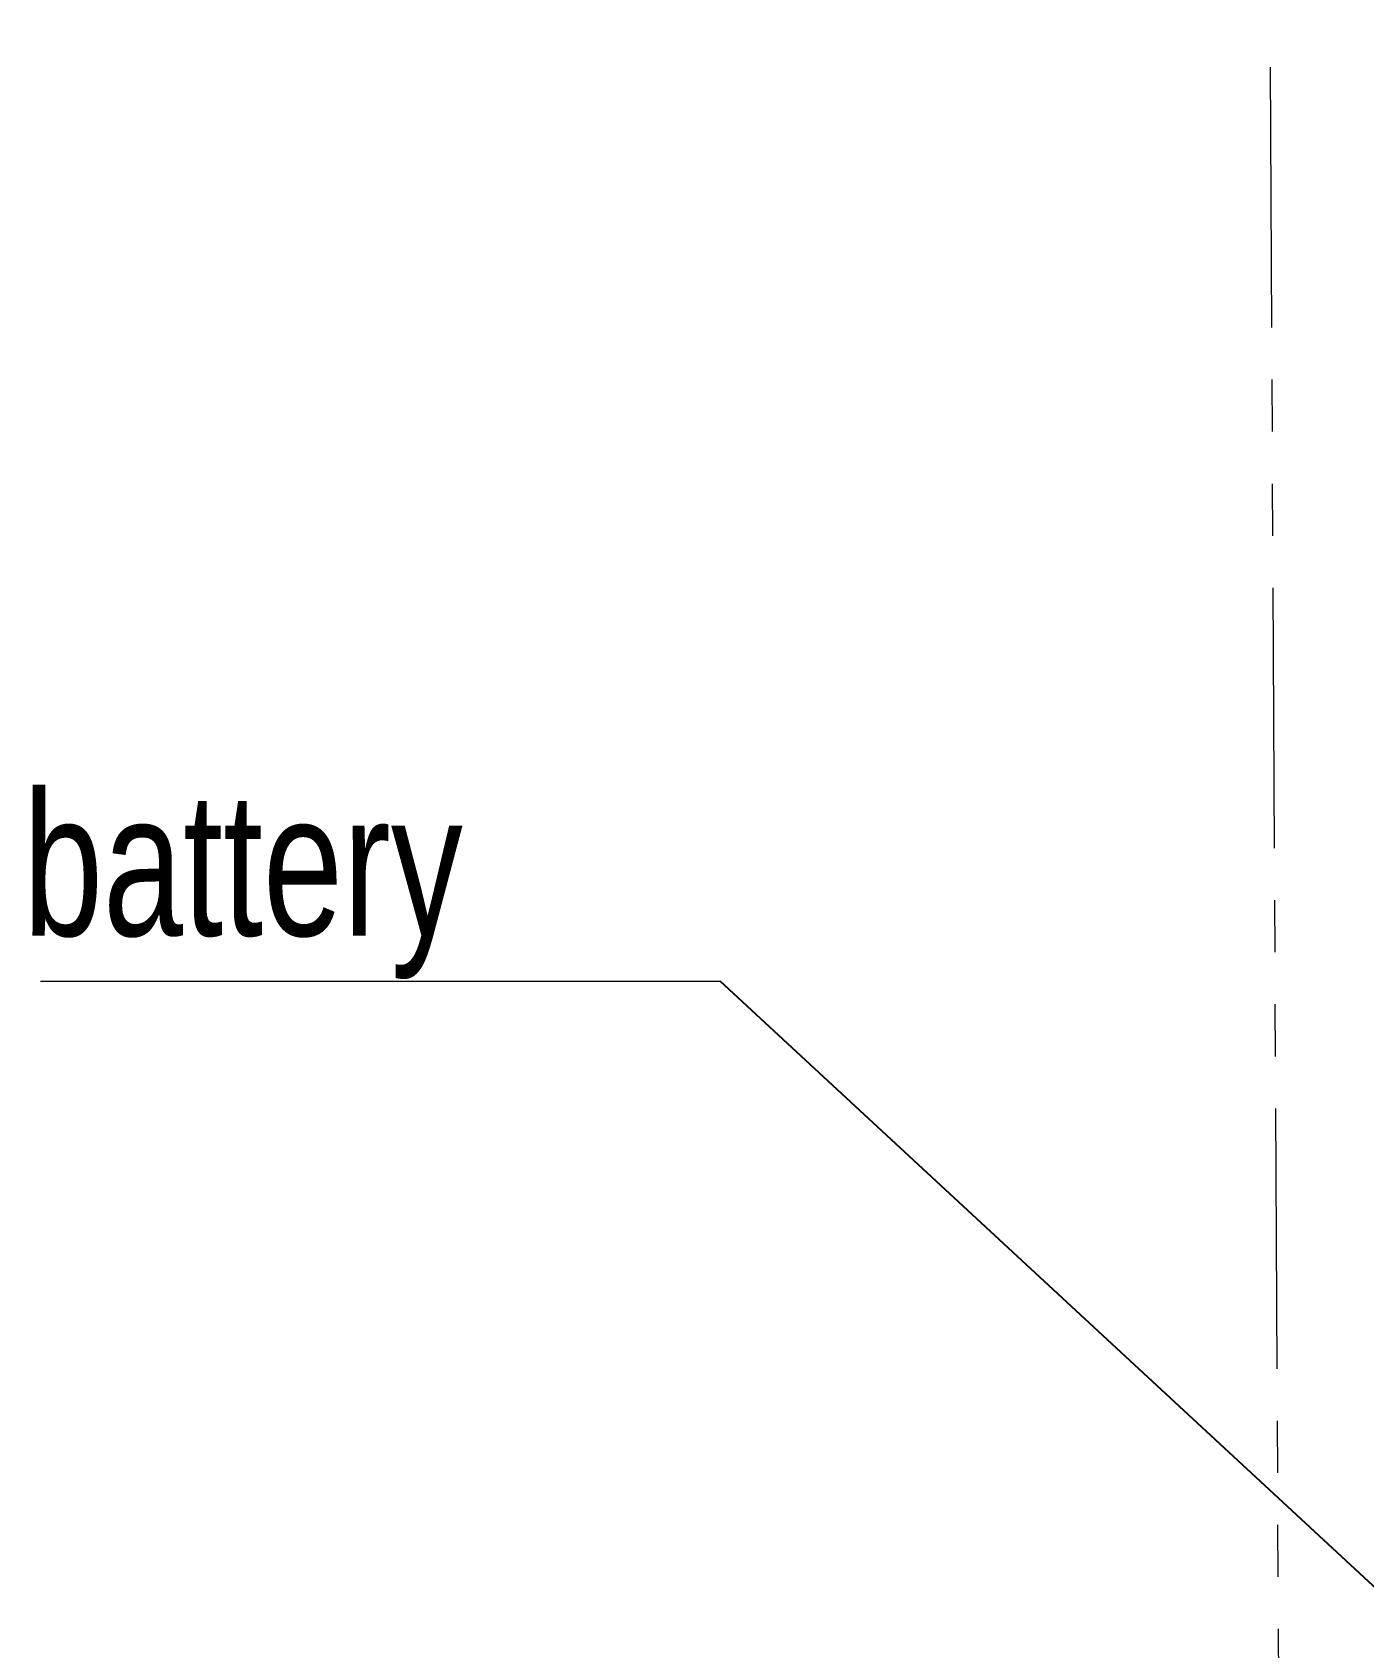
# Model space of a CAD drawing. Header units: millimetres. Extents: x 0 to 415, y 5 to 292.
# Drawn here: x 120.27 to 152.76, y 149.96 to 189.37 of the extents above; entities that cross this region are included whole.
import ezdxf

# ---------------------------------------------------------------- set-up
doc = ezdxf.new("R2010")
doc.units = ezdxf.units.MM
doc.linetypes.add('PHANTOM', pattern=[12.7, 6.35, -1.27, 1.27, -1.27, 1.27, -1.27])
doc.styles.add('SLDTEXTSTYLE0', font='TXT', dxfattribs={"width": 0.75})
doc.dimstyles.new('SLDDIMSTYLE0', dxfattribs={"dimtxt": 0.18, "dimasz": 1.44, "dimexe": 0, "dimexo": 0.0625, "dimgap": 0, "dimtad": 0, "dimtih": 1, "dimtoh": 1, "dimdec": 0, "dimrnd": 1e-09, "dimzin": 0, "dimdsep": 46, "dimtxsty": 'Standard', "dimblk1": 'DOT', "dimblk2": 'DOT', "dimsah": 1, "dimcen": 0.09, "dimadec": 0, "dimazin": 0, "dimtfac": 1.44, "dimtdec": 0, "dimtofl": 0, "dimtmove": 0, "dimatfit": 3, "dimldrblk": 'DOT', "dimfxl": 1, "dimfrac": 2, "dimtolj": 1, "dimtzin": 0, "dimarcsym": 0})

# ---------------------------------------------------------------- blocks, each defined once
blk = doc.blocks.new('_Dot')
at = {"color": 0, "linetype": 'ByBlock', "lineweight": -2}
blk.add_line((-0.5, 0), (-1, 0), dxfattribs=at)
at = {"color": 0, "linetype": 'ByBlock', "const_width": 0.5}
blk.add_lwpolyline([(-0.25, 0, 1), (0.25, 0, 1)], format="xyb", close=True, dxfattribs=at)
blk = doc.blocks.new('SW_NOTE_0_8')
at = {"color": 0, "linetype": 'Continuous', "lineweight": 0}
blk.add_line((-16.586, 0), (0, 0), dxfattribs=at)
at = {"color": 0, "linetype": 'Continuous', "lineweight": 0, "insert": (-17.009, 4.607), "char_height": 3.5, "attachment_point": 1, "style": 'SLDTEXTSTYLE0'}
blk.add_mtext('battery', dxfattribs=at)

msp = doc.modelspace()

# ---------------------------------------------------------------- linework, layer by layer
at = {"color": 7, "linetype": 'PHANTOM', "lineweight": 18}
msp.add_line((150.347, 213.915), (150.816, 122.422), dxfattribs=at)

# ---------------------------------------------------------------- block references
at = {"color": 7, "linetype": 'Continuous', "lineweight": 0}
msp.add_blockref('SW_NOTE_0_8', (137.052, 166.22), dxfattribs=at)

# ---------------------------------------------------------------- leaders
for points in [[(177.647, 180.949), (141.845, 204.929)], [(172.895, 133.043), (137.052, 166.22)]]:
    msp.add_leader(points, dimstyle='SLDDIMSTYLE0', dxfattribs=at)

doc.saveas('drawing.dxf')
